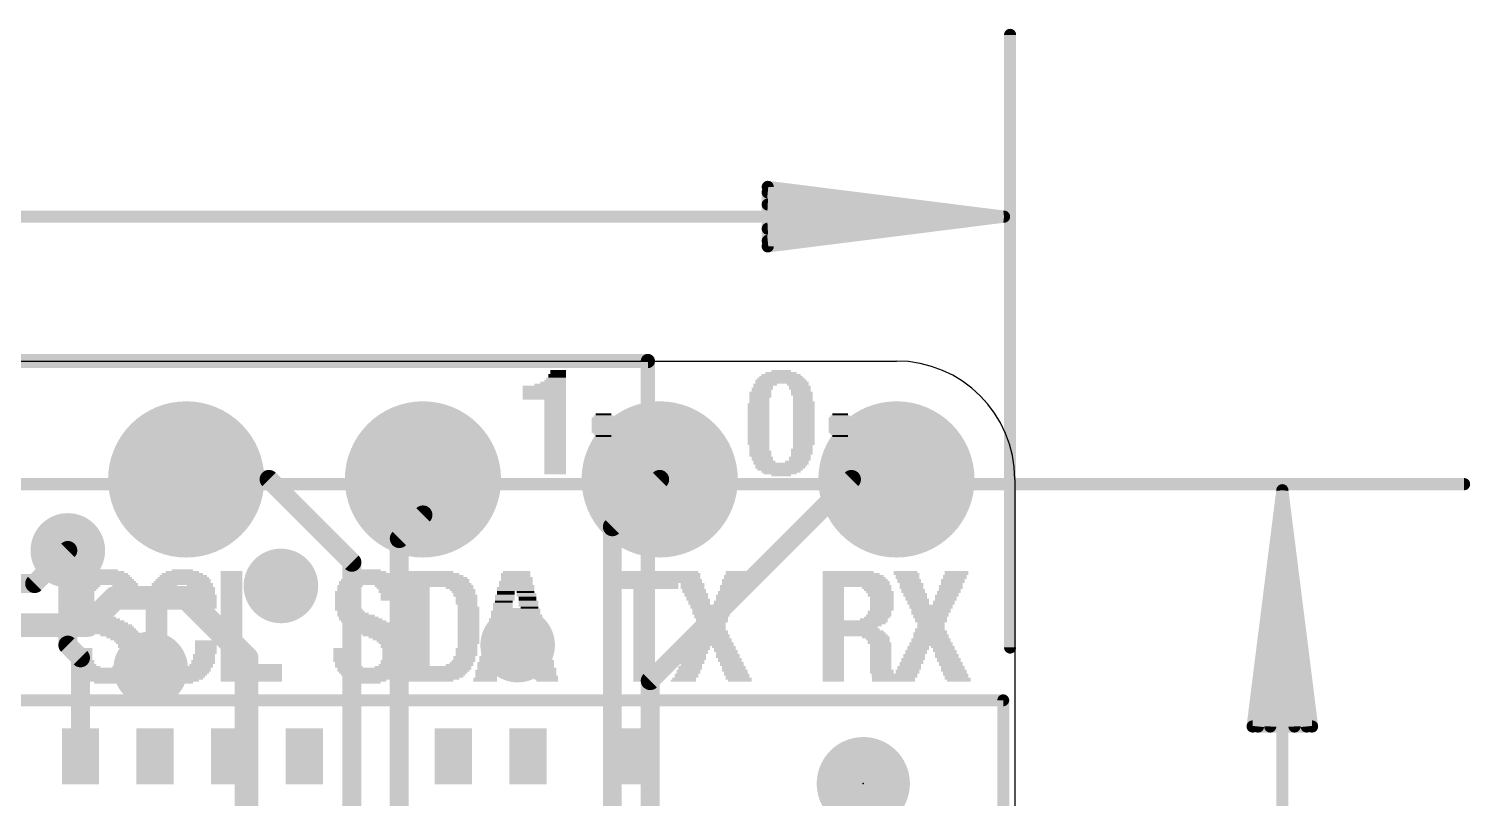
# Model space of a CAD drawing. Extents: x -6 to 40.4, y -4.9 to 21.7.
# Drawn here: x 24.98 to 40.45, y 13.09 to 21.34 of the extents above; entities that cross this region are included whole.
import ezdxf

# ---------------------------------------------------------------- set-up
doc = ezdxf.new("R2010")
doc.units = 0
for name, color, linetype in [('1', 12, 'CONTINUOUS'), ('16', 5, 'CONTINUOUS'), ('17', 110, 'CONTINUOUS'), ('18', 110, 'CONTINUOUS'), ('20', 4, 'CONTINUOUS'), ('200', 132, 'CONTINUOUS'), ('21', 40, 'CONTINUOUS'), ('23', 40, 'CONTINUOUS'), ('47', 253, 'CONTINUOUS')]:
    doc.layers.add(name, color=color, linetype=linetype)

# ---------------------------------------------------------------- blocks, each defined once
blk = doc.blocks.new('PIE')
at = {"const_width": 0.5}
blk.add_lwpolyline([(0, -0.25, 1), (0, 0.25, 1), (0, -0.25)], format="xyb", dxfattribs=at)
blk = doc.blocks.new('ROUNDP')
at = {"const_width": 0.5}
blk.add_lwpolyline([(0, -0.25, 1), (0, 0.25, 1), (0, -0.25)], format="xyb", dxfattribs=at)
blk = doc.blocks.new('RECT')
blk.add_solid([(-0.5, -0.5), (0.5, -0.5), (-0.5, 0.5), (0.5, 0.5)])
blk = doc.blocks.new('ROUNDV')
at = {"const_width": 0.5}
blk.add_lwpolyline([(0, -0.25, 1), (0, 0.25, 1), (0, -0.25)], format="xyb", dxfattribs=at)

msp = doc.modelspace()

# ---------------------------------------------------------------- linework, layer by layer
at = {"layer": '1'}
for points, const_width in [([(31.623, 17.78), (0, 17.78)], 0.1524), ([(31.623, 0), (31.623, 17.78)], 0.1524), ([(27.559, 16.51), (26.67, 16.51)], 0.2032), ([(28.448, 15.621), (27.559, 16.51)], 0.2032), ([(29.21, 16.129), (29.21, 16.51)], 0.2032), ([(29.21, 16.129), (28.956, 15.875)], 0.2032), ([(28.956, 12.192), (28.956, 15.875)], 0.2032), ([(25.4, 15.748), (25.4, 14.732)], 0.2032), ([(28.448, 12.319), (28.448, 15.621)], 0.2032), ([(25.536, 14.596), (25.4, 14.732)], 0.2032), ([(25.536, 13.54), (25.536, 14.596)], 0.2032)]:
    msp.add_lwpolyline(points, dxfattribs=dict(at, const_width=const_width))
for points, const_width in [([(31.6611, 17.78, 1), (31.5849, 17.78)], 0.0762), ([(31.623, 17.7419, 1), (31.623, 17.8181)], 0.0762), ([(26.67, 16.5608, 1), (26.67, 16.4592)], 0.1016), ([(27.5949, 16.5459, 1), (27.5231, 16.4741)], 0.1016), ([(27.559, 16.4592, 1), (27.559, 16.5608)], 0.1016), ([(29.2608, 16.51, 1), (29.1592, 16.51)], 0.1016), ([(29.1592, 16.129, 1), (29.2608, 16.129)], 0.1016), ([(29.2459, 16.0931, 1), (29.1741, 16.1649)], 0.1016), ([(29.0068, 15.875, 1), (28.9052, 15.875)], 0.1016), ([(28.9201, 15.9109, 1), (28.9919, 15.8391)], 0.1016), ([(25.4508, 15.748, 1), (25.3492, 15.748)], 0.1016), ([(28.4988, 15.621, 1), (28.3972, 15.621)], 0.1016), ([(28.4121, 15.5851, 1), (28.4839, 15.6569)], 0.1016), ([(25.4359, 14.7679, 1), (25.3641, 14.6961)], 0.1016), ([(25.3492, 14.732, 1), (25.4508, 14.732)], 0.1016), ([(25.5868, 14.596, 1), (25.4852, 14.596)], 0.1016), ([(25.5001, 14.5601, 1), (25.5719, 14.6319)], 0.1016), ([(25.4852, 13.54, 1), (25.5868, 13.54)], 0.1016)]:
    msp.add_lwpolyline(points, format="xyb", dxfattribs=dict(at, const_width=const_width))
at = {"layer": '16'}
for points, const_width in [([(31.623, 17.78), (0, 17.78)], 0.1524), ([(31.623, 0), (31.623, 17.78)], 0.1524), ([(31.242, 16.002), (31.75, 16.51)], 0.2032), ([(31.6484, 14.351), (33.8074, 16.51)], 0.2032), ([(33.8074, 16.51), (34.29, 16.51)], 0.2032), ([(31.242, 16.002), (31.242, 7.366)], 0.2032), ([(25.4, 15.748), (25.0444, 15.3924)], 0.2032), ([(25.0444, 15.3924), (23.6474, 15.3924)], 0.2032), ([(25.6159, 14.9479), (25.908, 15.24)], 0.254), ([(26.67, 15.24), (25.908, 15.24)], 0.254), ([(27.3186, 14.5914), (26.67, 15.24)], 0.254), ([(25.6159, 14.9479), (23.4569, 14.9479)], 0.254), ([(27.3186, 14.5914), (27.3186, 11.2776)], 0.254), ([(31.6484, 14.351), (31.6484, 7.1374)], 0.2032)]:
    msp.add_lwpolyline(points, dxfattribs=dict(at, const_width=const_width))
for points, const_width in [([(31.6611, 17.78, 1), (31.5849, 17.78)], 0.0762), ([(31.623, 17.7419, 1), (31.623, 17.8181)], 0.0762), ([(31.7859, 16.4741, 1), (31.7141, 16.5459)], 0.1016), ([(33.8074, 16.5608, 1), (33.8074, 16.4592)], 0.1016), ([(33.8433, 16.4741, 1), (33.7715, 16.5459)], 0.1016), ([(34.29, 16.4592, 1), (34.29, 16.5608)], 0.1016), ([(31.2928, 16.002, 1), (31.1912, 16.002)], 0.1016), ([(31.2061, 16.0379, 1), (31.2779, 15.9661)], 0.1016), ([(25.4359, 15.7121, 1), (25.3641, 15.7839)], 0.1016), ([(25.0085, 15.4283, 1), (25.0803, 15.3565)], 0.1016), ([(25.0444, 15.3416, 1), (25.0444, 15.4432)], 0.1016), ([(25.908, 15.3035, 1), (25.908, 15.1765)], 0.127), ([(25.9529, 15.1951, 1), (25.8631, 15.2849)], 0.127), ([(26.7149, 15.2849, 1), (26.6251, 15.1951)], 0.127), ([(26.67, 15.1765, 1), (26.67, 15.3035)], 0.127), ([(25.571, 14.9928, 1), (25.6608, 14.903)], 0.127), ([(25.6159, 14.8844, 1), (25.6159, 15.0114)], 0.127), ([(27.3821, 14.5914, 1), (27.2551, 14.5914)], 0.127), ([(27.2737, 14.5465, 1), (27.3635, 14.6363)], 0.127), ([(31.6992, 14.351, 1), (31.5976, 14.351)], 0.1016), ([(31.6125, 14.3869, 1), (31.6843, 14.3151)], 0.1016)]:
    msp.add_lwpolyline(points, format="xyb", dxfattribs=dict(at, const_width=const_width))
at = {"layer": '20'}
for p, q in [((1.27, 17.78), (34.29, 17.78)), ((35.56, 16.51), (35.56, 1.27))]:
    msp.add_line(p, q, dxfattribs=at)
msp.add_arc((34.29, 16.51), 1.27, 0, 90, dxfattribs=at)
at = {"layer": '21', "const_width": 0.127}
for points in [[(19.936, 14.14), (35.436, 14.14)], [(35.436, 14.14), (35.436, 3.64)]]:
    msp.add_lwpolyline(points, dxfattribs=at)
at = {"layer": '21', "const_width": 0.0635}
for points in [[(35.4678, 14.14, 1), (35.4042, 14.14)], [(35.436, 14.1082, 1), (35.436, 14.1718)]]:
    msp.add_lwpolyline(points, format="xyb", dxfattribs=at)
at = {"layer": '23'}
msp.add_point((33.9344, 13.2461), dxfattribs=at)
at = {"layer": '47', "const_width": 0.13}
for points in [[(35.5092, 14.7066), (35.5092, 21.2794)], [(35.4442, 19.3294), (32.9092, 19.6486)], [(32.9092, 19.6486), (32.9092, 19.0102)], [(35.4442, 19.3294), (32.9092, 19.5894)], [(35.4442, 19.3294), (32.9092, 19.4594)], [(0.0904, 19.3294), (35.4442, 19.3294)], [(32.9092, 19.0102), (35.4442, 19.3294)], [(32.9092, 19.1994), (35.4442, 19.3294)], [(32.9092, 19.0694), (35.4442, 19.3294)], [(17.8054, 16.4592), (40.3802, 16.4592)], [(38.4302, 16.3942), (38.111, 13.8592)], [(38.4302, 16.3942), (38.1702, 13.8592)], [(38.4302, 16.3942), (38.3002, 13.8592)], [(38.4302, 1.3096), (38.4302, 16.3942)], [(38.7494, 13.8592), (38.4302, 16.3942)], [(38.5602, 13.8592), (38.4302, 16.3942)], [(38.6902, 13.8592), (38.4302, 16.3942)], [(38.111, 13.8592), (38.7494, 13.8592)]]:
    msp.add_lwpolyline(points, dxfattribs=at)
at = {"layer": '47', "const_width": 0.065}
for points in [[(35.5417, 21.2794, 1), (35.4767, 21.2794)], [(32.9133, 19.6809, 1), (32.9051, 19.6164)], [(32.9417, 19.6486, 1), (32.8767, 19.6486)], [(32.9125, 19.6217, 1), (32.9059, 19.5571)], [(32.9109, 19.4919, 1), (32.9075, 19.4269)], [(35.4483, 19.2972, 1), (35.4401, 19.3616)], [(35.4401, 19.2972, 1), (35.4483, 19.3616)], [(35.4475, 19.2971, 1), (35.4409, 19.3617)], [(35.4409, 19.2971, 1), (35.4475, 19.3617)], [(35.4425, 19.2969, 1), (35.4459, 19.3619)], [(35.4459, 19.2969, 1), (35.4425, 19.3619)], [(35.4442, 19.2969, 1), (35.4442, 19.3619)], [(32.9075, 19.2319, 1), (32.9109, 19.1669)], [(32.9059, 19.1017, 1), (32.9125, 19.0371)], [(32.9051, 19.0424, 1), (32.9133, 18.9779)], [(32.8767, 19.0102, 1), (32.9417, 19.0102)], [(38.4627, 16.3942, 1), (38.3977, 16.3942)], [(38.4624, 16.3983, 1), (38.398, 16.3901)], [(38.4627, 16.3925, 1), (38.3977, 16.3959)], [(38.4627, 16.3959, 1), (38.3977, 16.3925)], [(38.4625, 16.3975, 1), (38.3979, 16.3909)], [(38.4625, 16.3909, 1), (38.3979, 16.3975)], [(38.4624, 16.3901, 1), (38.398, 16.3983)], [(40.3802, 16.4267, 1), (40.3802, 16.4917)], [(35.4767, 14.7066, 1), (35.5417, 14.7066)], [(38.111, 13.8917, 1), (38.111, 13.8267)], [(38.7494, 13.8267, 1), (38.7494, 13.8917)], [(38.0787, 13.8633, 1), (38.1432, 13.8551)], [(38.1379, 13.8625, 1), (38.2025, 13.8559)], [(38.2677, 13.8609, 1), (38.3327, 13.8575)], [(38.5277, 13.8575, 1), (38.5927, 13.8609)], [(38.6579, 13.8559, 1), (38.7225, 13.8625)], [(38.7172, 13.8551, 1), (38.7817, 13.8633)]]:
    msp.add_lwpolyline(points, format="xyb", dxfattribs=at)

# ---------------------------------------------------------------- block references
at = {"layer": '1', "xscale": 0.6, "yscale": 0.4}
for p, rotation in [((25.536, 13.54), 270), ((26.336, 13.54), 270), ((27.136, 13.54), 90), ((27.936, 13.54), 270), ((29.536, 13.54), 270), ((30.336, 13.54), 90), ((31.436, 13.54), 270)]:
    msp.add_blockref('RECT', p, dxfattribs=dict(at, rotation=rotation))
at = {"layer": '1'}
msp.add_blockref('PIE', (33.9344, 13.2461), dxfattribs=at)
at = {"layer": '17', "xscale": 1.6764, "yscale": 1.6764, "rotation": 90}
for p in [(26.67, 16.51), (26.67, 16.51), (29.21, 16.51), (29.21, 16.51), (31.75, 16.51), (31.75, 16.51), (34.29, 16.51), (34.29, 16.51)]:
    msp.add_blockref('ROUNDP', p, dxfattribs=at)
at = {"layer": '18', "xscale": 0.8001, "yscale": 0.8001}
for p in [(25.4, 15.748), (25.4, 15.748), (27.686, 15.367), (27.686, 15.367), (30.226, 14.732), (30.226, 14.732), (26.289, 14.478), (26.289, 14.478)]:
    msp.add_blockref('ROUNDV', p, dxfattribs=at)
at = {"layer": '200'}
for p, xscale, yscale in [((30.6489, 17.6318), 0.1905, 0.0211), ((30.6603, 17.6742), 0.1676, 0.0211), ((30.6603, 17.653), 0.1676, 0.0213), ((33.0517, 17.6318), 0.4242, 0.0211), ((33.0517, 17.653), 0.3378, 0.0213), ((33.0517, 17.6742), 0.2108, 0.0211), ((30.5118, 17.5048), 0.4648, 0.0211), ((30.5118, 17.4837), 0.4648, 0.0211), ((30.5753, 17.526), 0.3378, 0.0213), ((30.607, 17.5472), 0.2743, 0.0211), ((30.6286, 17.5683), 0.2311, 0.0211), ((30.6388, 17.5895), 0.2108, 0.0213), ((30.6489, 17.6107), 0.1905, 0.0211), ((32.8511, 17.4837), 0.2311, 0.0211), ((32.8828, 17.526), 0.254, 0.0213), ((32.8612, 17.5048), 0.2108, 0.0211), ((33.0517, 17.5683), 0.5512, 0.0211), ((33.0619, 17.5472), 0.5715, 0.0211), ((33.053, 17.5895), 0.508, 0.0213), ((33.0517, 17.6107), 0.4648, 0.0211), ((33.2321, 17.526), 0.2311, 0.0213), ((33.2524, 17.5048), 0.2311, 0.0211), ((33.2524, 17.4837), 0.2311, 0.0211), ((30.5118, 17.4625), 0.4648, 0.0213), ((30.5118, 17.4413), 0.4648, 0.0211), ((30.5118, 17.4202), 0.4648, 0.0211), ((30.5118, 17.399), 0.4648, 0.0213), ((30.5118, 17.3778), 0.4648, 0.0211), ((30.6286, 17.3567), 0.2311, 0.0211), ((30.6286, 17.3355), 0.2311, 0.0213), ((30.6286, 17.3143), 0.2311, 0.0211), ((32.8092, 17.3143), 0.2337, 0.0211), ((32.8193, 17.3778), 0.2134, 0.0211), ((32.8193, 17.3567), 0.2134, 0.0211), ((32.8193, 17.3355), 0.2134, 0.0213), ((32.8295, 17.4413), 0.2337, 0.0211), ((32.8295, 17.4202), 0.2337, 0.0211), ((32.8295, 17.399), 0.2337, 0.0213), ((32.8409, 17.4625), 0.2108, 0.0213), ((33.2626, 17.4625), 0.2108, 0.0213), ((33.274, 17.4413), 0.2337, 0.0211), ((33.274, 17.4202), 0.2337, 0.0211), ((33.2854, 17.399), 0.2108, 0.0213), ((33.2854, 17.3778), 0.2108, 0.0211), ((33.2854, 17.3567), 0.2108, 0.0211), ((33.2956, 17.3355), 0.2311, 0.0213), ((33.2956, 17.3143), 0.2311, 0.0211), ((30.6286, 17.2932), 0.2311, 0.0211), ((30.6286, 17.272), 0.2311, 0.0213), ((30.6286, 17.2508), 0.2311, 0.0211), ((30.6286, 17.2297), 0.2311, 0.0211), ((30.6286, 17.2085), 0.2311, 0.0213), ((30.6286, 17.1873), 0.2311, 0.0211), ((30.6286, 17.1662), 0.2311, 0.0211), ((31.148, 17.1662), 0.254, 0.0211), ((31.1468, 17.1873), 0.2108, 0.0211), ((31.1468, 17.2085), 0.1702, 0.0213), ((32.8092, 17.2932), 0.2337, 0.0211), ((32.8092, 17.272), 0.2337, 0.0213), ((32.8092, 17.2508), 0.2337, 0.0211), ((32.8092, 17.2297), 0.2337, 0.0211), ((32.8092, 17.2085), 0.2337, 0.0213), ((32.8092, 17.1873), 0.2337, 0.0211), ((32.8092, 17.1662), 0.2337, 0.0211), ((33.2956, 17.2932), 0.2311, 0.0211), ((33.2956, 17.272), 0.2311, 0.0213), ((33.2956, 17.2508), 0.2311, 0.0211), ((33.2956, 17.2297), 0.2311, 0.0211), ((33.2956, 17.2085), 0.2311, 0.0213), ((33.2956, 17.1873), 0.2311, 0.0211), ((33.2956, 17.1662), 0.2311, 0.0211), ((33.688, 17.1662), 0.254, 0.0211), ((33.6868, 17.1873), 0.2108, 0.0211), ((33.6868, 17.2085), 0.1702, 0.0213), ((30.6286, 17.145), 0.2311, 0.0213), ((30.6286, 17.1238), 0.2311, 0.0211), ((30.6286, 17.1027), 0.2311, 0.0211), ((30.6286, 17.0815), 0.2311, 0.0213), ((30.6286, 17.0603), 0.2311, 0.0211), ((30.6286, 17.0392), 0.2311, 0.0211), ((30.6286, 17.018), 0.2311, 0.0213), ((31.148, 17.145), 0.254, 0.0213), ((31.148, 17.1238), 0.254, 0.0211), ((31.148, 17.1027), 0.254, 0.0211), ((31.148, 17.0815), 0.254, 0.0213), ((31.148, 17.0603), 0.254, 0.0211), ((31.148, 17.0392), 0.254, 0.0211), ((31.148, 17.018), 0.254, 0.0213), ((32.8092, 17.145), 0.2337, 0.0213), ((32.8092, 17.1238), 0.2337, 0.0211), ((32.8092, 17.1027), 0.2337, 0.0211), ((32.8092, 17.0815), 0.2337, 0.0213), ((32.8092, 17.0603), 0.2337, 0.0211), ((32.8092, 17.0392), 0.2337, 0.0211), ((32.8092, 17.018), 0.2337, 0.0213), ((33.2956, 17.145), 0.2311, 0.0213), ((33.2956, 17.1238), 0.2311, 0.0211), ((33.2956, 17.1027), 0.2311, 0.0211), ((33.2956, 17.0815), 0.2311, 0.0213), ((33.2956, 17.0603), 0.2311, 0.0211), ((33.2956, 17.0392), 0.2311, 0.0211), ((33.2956, 17.018), 0.2311, 0.0213), ((33.688, 17.145), 0.254, 0.0213), ((33.688, 17.1238), 0.254, 0.0211), ((33.688, 17.1027), 0.254, 0.0211), ((33.688, 17.0815), 0.254, 0.0213), ((33.688, 17.0603), 0.254, 0.0211), ((33.688, 17.0392), 0.254, 0.0211), ((33.688, 17.018), 0.254, 0.0213), ((30.6286, 16.9968), 0.2311, 0.0211), ((30.6286, 16.9757), 0.2311, 0.0211), ((30.6286, 16.9545), 0.2311, 0.0213), ((30.6286, 16.9333), 0.2311, 0.0211), ((30.6286, 16.9122), 0.2311, 0.0211), ((30.6286, 16.891), 0.2311, 0.0213), ((30.6286, 16.8698), 0.2311, 0.0211), ((30.6286, 16.8487), 0.2311, 0.0211), ((31.1468, 16.9968), 0.2108, 0.0211), ((31.1468, 16.9757), 0.1702, 0.0211), ((32.8092, 16.9968), 0.2337, 0.0211), ((32.8092, 16.9757), 0.2337, 0.0211), ((32.8092, 16.9545), 0.2337, 0.0213), ((32.8092, 16.9333), 0.2337, 0.0211), ((32.8092, 16.9122), 0.2337, 0.0211), ((32.8092, 16.891), 0.2337, 0.0213), ((32.8193, 16.8698), 0.2134, 0.0211), ((32.8193, 16.8487), 0.2134, 0.0211), ((33.2854, 16.8698), 0.2108, 0.0211), ((33.2854, 16.8487), 0.2108, 0.0211), ((33.2956, 16.9968), 0.2311, 0.0211), ((33.2956, 16.9757), 0.2311, 0.0211), ((33.2956, 16.9545), 0.2311, 0.0213), ((33.2956, 16.9333), 0.2311, 0.0211), ((33.2956, 16.9122), 0.2311, 0.0211), ((33.2956, 16.891), 0.2311, 0.0213), ((33.6868, 16.9968), 0.2108, 0.0211), ((33.6868, 16.9757), 0.1702, 0.0211), ((30.6286, 16.8275), 0.2311, 0.0213), ((30.6286, 16.8063), 0.2311, 0.0211), ((30.6286, 16.7852), 0.2311, 0.0211), ((30.6286, 16.764), 0.2311, 0.0213), ((30.6286, 16.7428), 0.2311, 0.0211), ((30.6286, 16.7217), 0.2311, 0.0211), ((30.6286, 16.7005), 0.2311, 0.0213), ((32.8193, 16.8275), 0.2134, 0.0213), ((32.8295, 16.8063), 0.2337, 0.0211), ((32.8295, 16.7852), 0.2337, 0.0211), ((32.8295, 16.764), 0.2337, 0.0213), ((32.8511, 16.7428), 0.2311, 0.0211), ((32.8511, 16.7217), 0.2311, 0.0211), ((32.8727, 16.7005), 0.2337, 0.0213), ((33.2207, 16.7005), 0.254, 0.0213), ((33.2524, 16.7428), 0.2311, 0.0211), ((33.2524, 16.7217), 0.2311, 0.0211), ((33.274, 16.8275), 0.2337, 0.0213), ((33.274, 16.8063), 0.2337, 0.0211), ((33.274, 16.7852), 0.2337, 0.0211), ((33.2626, 16.764), 0.2108, 0.0213), ((30.6286, 16.6793), 0.2311, 0.0211), ((30.6286, 16.6582), 0.2311, 0.0211), ((30.6286, 16.637), 0.2311, 0.0213), ((30.6286, 16.6158), 0.2311, 0.0211), ((30.6286, 16.5947), 0.2311, 0.0211), ((30.6286, 16.5735), 0.2311, 0.0213), ((33.0517, 16.6793), 0.5918, 0.0211), ((33.0517, 16.6582), 0.5512, 0.0211), ((33.0416, 16.637), 0.5309, 0.0213), ((33.0416, 16.6158), 0.4851, 0.0211), ((33.0517, 16.5947), 0.4242, 0.0211), ((33.0416, 16.5735), 0.3581, 0.0213), ((33.0517, 16.5523), 0.2108, 0.0211), ((25.814, 15.4728), 0.508, 0.0211), ((25.8229, 15.494), 0.4445, 0.0213), ((25.8242, 15.5152), 0.3607, 0.0211), ((25.8229, 15.5363), 0.2311, 0.0211), ((26.6395, 15.4728), 0.508, 0.0211), ((26.6281, 15.494), 0.4445, 0.0213), ((26.6281, 15.5152), 0.3581, 0.0211), ((26.6281, 15.5363), 0.2311, 0.0211), ((27.1564, 15.5152), 0.2311, 0.0211), ((27.1564, 15.494), 0.2311, 0.0213), ((27.1564, 15.4728), 0.2311, 0.0211), ((28.6283, 15.4728), 0.508, 0.0211), ((28.6385, 15.494), 0.442, 0.0213), ((28.6385, 15.5152), 0.3607, 0.0211), ((28.6385, 15.5363), 0.2337, 0.0211), ((29.3268, 15.494), 0.5486, 0.0213), ((29.3484, 15.4728), 0.5918, 0.0211), ((29.2951, 15.5152), 0.4851, 0.0211), ((30.2044, 15.494), 0.3175, 0.0213), ((30.2044, 15.4728), 0.3175, 0.0211), ((30.2158, 15.5152), 0.2946, 0.0211), ((31.6878, 15.5152), 0.9525, 0.0211), ((31.6979, 15.494), 0.9728, 0.0213), ((31.6979, 15.4728), 0.9728, 0.0211), ((32.5653, 15.4728), 0.254, 0.0211), ((32.5857, 15.5152), 0.254, 0.0211), ((32.5857, 15.494), 0.254, 0.0213), ((33.7718, 15.5152), 0.5486, 0.0211), ((33.8036, 15.494), 0.6121, 0.0213), ((33.8252, 15.4728), 0.6553, 0.0211), ((34.3865, 15.5152), 0.254, 0.0211), ((34.3967, 15.494), 0.2743, 0.0213), ((34.4068, 15.4728), 0.254, 0.0211), ((34.9148, 15.4728), 0.254, 0.0211), ((34.9352, 15.5152), 0.254, 0.0211), ((34.9352, 15.494), 0.254, 0.0213), ((25.5689, 15.3035), 0.2311, 0.0213), ((25.5905, 15.3247), 0.2337, 0.0211), ((25.6121, 15.367), 0.2769, 0.0213), ((25.6007, 15.3458), 0.254, 0.0211), ((25.814, 15.4093), 0.635, 0.0211), ((25.8242, 15.3882), 0.6553, 0.0211), ((25.8128, 15.4305), 0.5918, 0.0213), ((25.8128, 15.4517), 0.5512, 0.0211), ((26.0147, 15.367), 0.2743, 0.0213), ((26.0248, 15.3458), 0.254, 0.0211), ((26.0452, 15.3247), 0.254, 0.0211), ((26.0452, 15.3035), 0.254, 0.0213), ((26.3957, 15.3247), 0.2337, 0.0211), ((26.3957, 15.3035), 0.2337, 0.0213), ((26.6281, 15.3882), 0.6579, 0.0211), ((26.4376, 15.367), 0.2769, 0.0213), ((26.416, 15.3458), 0.2337, 0.0211), ((26.6281, 15.4093), 0.6121, 0.0211), ((26.6383, 15.4305), 0.5918, 0.0213), ((26.6383, 15.4517), 0.5512, 0.0211), ((26.8186, 15.367), 0.2769, 0.0213), ((26.8503, 15.3458), 0.254, 0.0211), ((26.8503, 15.3247), 0.254, 0.0211), ((26.8605, 15.3035), 0.2337, 0.0213), ((27.1564, 15.4517), 0.2311, 0.0211), ((27.1564, 15.4305), 0.2311, 0.0213), ((27.1564, 15.4093), 0.2311, 0.0211), ((27.1564, 15.3882), 0.2311, 0.0211), ((27.1564, 15.367), 0.2311, 0.0213), ((27.1564, 15.3458), 0.2311, 0.0211), ((27.1564, 15.3247), 0.2311, 0.0211), ((27.1564, 15.3035), 0.2311, 0.0213), ((28.3845, 15.3035), 0.2337, 0.0213), ((28.4175, 15.3458), 0.254, 0.0211), ((28.4061, 15.3247), 0.2311, 0.0211), ((28.4277, 15.367), 0.2743, 0.0213), ((28.6283, 15.4093), 0.635, 0.0211), ((28.6385, 15.3882), 0.6553, 0.0211), ((28.6283, 15.4305), 0.5944, 0.0213), ((28.6271, 15.4517), 0.5512, 0.0211), ((28.829, 15.367), 0.2743, 0.0213), ((28.8392, 15.3458), 0.254, 0.0211), ((28.862, 15.3247), 0.254, 0.0211), ((28.862, 15.3035), 0.254, 0.0213), ((29.37, 15.4517), 0.635, 0.0211), ((29.3903, 15.3882), 0.6756, 0.0211), ((29.3802, 15.4305), 0.6553, 0.0213), ((29.3802, 15.4093), 0.6553, 0.0211), ((29.4018, 15.367), 0.6985, 0.0213), ((29.1681, 15.3458), 0.2311, 0.0211), ((29.1681, 15.3247), 0.2311, 0.0211), ((29.1681, 15.3035), 0.2311, 0.0213), ((29.6024, 15.3458), 0.2972, 0.0211), ((29.6342, 15.3247), 0.2743, 0.0211), ((29.6443, 15.3035), 0.254, 0.0213), ((30.099, 15.3035), 0.188, 0.0213), ((30.2057, 15.3458), 0.4013, 0.0211), ((30.2057, 15.3247), 0.4013, 0.0211), ((30.2057, 15.4093), 0.3607, 0.0211), ((30.2057, 15.3882), 0.3607, 0.0211), ((30.2158, 15.367), 0.381, 0.0213), ((30.2158, 15.4517), 0.3404, 0.0211), ((30.2158, 15.4305), 0.3404, 0.0213), ((30.3111, 15.3035), 0.1905, 0.0213), ((31.6979, 15.4517), 0.9728, 0.0211), ((31.5811, 15.3882), 0.7391, 0.0211), ((31.5811, 15.367), 0.7391, 0.0213), ((31.5811, 15.3458), 0.7391, 0.0211), ((31.7081, 15.4305), 0.9931, 0.0213), ((31.7081, 15.4093), 0.9931, 0.0211), ((31.5811, 15.3247), 0.2311, 0.0211), ((31.5811, 15.3035), 0.2311, 0.0213), ((32.1005, 15.3882), 0.254, 0.0211), ((32.1005, 15.367), 0.254, 0.0213), ((32.1005, 15.3458), 0.254, 0.0211), ((32.1208, 15.3247), 0.254, 0.0211), ((32.1208, 15.3035), 0.254, 0.0213), ((32.5018, 15.3035), 0.254, 0.0213), ((32.5222, 15.367), 0.254, 0.0213), ((32.5222, 15.3458), 0.254, 0.0211), ((32.512, 15.3247), 0.2337, 0.0211), ((32.545, 15.4305), 0.254, 0.0213), ((32.545, 15.4093), 0.254, 0.0211), ((32.5336, 15.3882), 0.2311, 0.0211), ((32.5653, 15.4517), 0.254, 0.0211), ((33.8353, 15.4517), 0.6756, 0.0211), ((33.8569, 15.4093), 0.7188, 0.0211), ((33.8569, 15.3882), 0.7188, 0.0211), ((33.8468, 15.4305), 0.6985, 0.0213), ((33.8671, 15.367), 0.7391, 0.0213), ((33.6131, 15.3458), 0.2311, 0.0211), ((33.6131, 15.3247), 0.2311, 0.0211), ((33.6131, 15.3035), 0.2311, 0.0213), ((34.0779, 15.3458), 0.3175, 0.0211), ((34.0893, 15.3247), 0.2946, 0.0211), ((34.1109, 15.3035), 0.2972, 0.0213), ((34.4068, 15.4517), 0.254, 0.0211), ((34.4272, 15.4305), 0.254, 0.0213), ((34.4272, 15.4093), 0.254, 0.0211), ((34.45, 15.3882), 0.254, 0.0211), ((34.45, 15.367), 0.254, 0.0213), ((34.45, 15.3458), 0.254, 0.0211), ((34.4703, 15.3247), 0.254, 0.0211), ((34.4703, 15.3035), 0.254, 0.0213), ((34.8513, 15.3035), 0.254, 0.0213), ((34.8717, 15.367), 0.254, 0.0213), ((34.8717, 15.3458), 0.254, 0.0211), ((34.8615, 15.3247), 0.2337, 0.0211), ((34.8945, 15.4305), 0.254, 0.0213), ((34.8945, 15.4093), 0.254, 0.0211), ((34.8831, 15.3882), 0.2311, 0.0211), ((34.9148, 15.4517), 0.254, 0.0211), ((25.5803, 15.1553), 0.254, 0.0211), ((25.5689, 15.2823), 0.2311, 0.0211), ((25.5689, 15.2612), 0.2311, 0.0211), ((25.5689, 15.24), 0.2311, 0.0213), ((25.5689, 15.2188), 0.2311, 0.0211), ((25.5689, 15.1977), 0.2311, 0.0211), ((25.5689, 15.1765), 0.2311, 0.0213), ((26.0553, 15.2823), 0.2337, 0.0211), ((26.0553, 15.2612), 0.2337, 0.0211), ((26.0553, 15.24), 0.2337, 0.0213), ((26.0553, 15.2188), 0.2337, 0.0211), ((26.3525, 15.1553), 0.2337, 0.0211), ((26.3855, 15.2823), 0.254, 0.0211), ((26.3741, 15.2612), 0.2311, 0.0211), ((26.3741, 15.24), 0.2311, 0.0213), ((26.3741, 15.2188), 0.2311, 0.0211), ((26.3741, 15.1977), 0.2311, 0.0211), ((26.3741, 15.1765), 0.2311, 0.0213), ((26.8605, 15.2823), 0.2337, 0.0211), ((26.8707, 15.2612), 0.254, 0.0211), ((26.8808, 15.24), 0.2337, 0.0213), ((26.8808, 15.2188), 0.2337, 0.0211), ((26.8808, 15.1977), 0.2337, 0.0211), ((26.8808, 15.1765), 0.2337, 0.0213), ((26.8808, 15.1553), 0.2337, 0.0211), ((27.1564, 15.2823), 0.2311, 0.0211), ((27.1564, 15.2612), 0.2311, 0.0211), ((27.1564, 15.24), 0.2311, 0.0213), ((27.1564, 15.2188), 0.2311, 0.0211), ((27.1564, 15.1977), 0.2311, 0.0211), ((27.1564, 15.1765), 0.2311, 0.0213), ((27.1564, 15.1553), 0.2311, 0.0211), ((28.3845, 15.2823), 0.2337, 0.0211), ((28.3845, 15.2612), 0.2337, 0.0211), ((28.3845, 15.24), 0.2337, 0.0213), ((28.3845, 15.2188), 0.2337, 0.0211), ((28.3845, 15.1977), 0.2337, 0.0211), ((28.3845, 15.1765), 0.2337, 0.0213), ((28.3947, 15.1553), 0.254, 0.0211), ((28.8722, 15.2823), 0.2337, 0.0211), ((28.8722, 15.2612), 0.2337, 0.0211), ((28.8722, 15.24), 0.2337, 0.0213), ((28.8722, 15.2188), 0.2337, 0.0211), ((29.1681, 15.2823), 0.2311, 0.0211), ((29.1681, 15.2612), 0.2311, 0.0211), ((29.1681, 15.24), 0.2311, 0.0213), ((29.1681, 15.2188), 0.2311, 0.0211), ((29.1681, 15.1977), 0.2311, 0.0211), ((29.1681, 15.1765), 0.2311, 0.0213), ((29.1681, 15.1553), 0.2311, 0.0211), ((29.6545, 15.2823), 0.2337, 0.0211), ((29.6647, 15.2612), 0.254, 0.0211), ((29.6761, 15.24), 0.2311, 0.0213), ((29.6761, 15.2188), 0.2311, 0.0211), ((29.6761, 15.1977), 0.2311, 0.0211), ((29.6761, 15.1765), 0.2311, 0.0213), ((29.6863, 15.1553), 0.2108, 0.0211), ((30.0673, 15.1765), 0.2108, 0.0213), ((30.0673, 15.1553), 0.2108, 0.0211), ((30.0876, 15.2612), 0.2108, 0.0211), ((30.0876, 15.24), 0.2108, 0.0213), ((30.0876, 15.2188), 0.2108, 0.0211), ((30.0774, 15.1977), 0.1905, 0.0211), ((30.099, 15.2823), 0.188, 0.0211), ((30.3213, 15.2823), 0.2108, 0.0211), ((30.3213, 15.2612), 0.2108, 0.0211), ((30.3314, 15.24), 0.1905, 0.0213), ((30.3314, 15.2188), 0.1905, 0.0211), ((30.3416, 15.1977), 0.2108, 0.0211), ((30.3416, 15.1765), 0.2108, 0.0213), ((30.3416, 15.1553), 0.2108, 0.0211), ((31.5811, 15.2823), 0.2311, 0.0211), ((31.5811, 15.2612), 0.2311, 0.0211), ((31.5811, 15.24), 0.2311, 0.0213), ((31.5811, 15.2188), 0.2311, 0.0211), ((31.5811, 15.1977), 0.2311, 0.0211), ((31.5811, 15.1765), 0.2311, 0.0213), ((31.5811, 15.1553), 0.2311, 0.0211), ((32.1412, 15.2823), 0.254, 0.0211), ((32.1412, 15.2612), 0.254, 0.0211), ((32.1513, 15.24), 0.2337, 0.0213), ((32.1615, 15.2188), 0.254, 0.0211), ((32.1729, 15.1977), 0.2311, 0.0211), ((32.1729, 15.1765), 0.2311, 0.0213), ((32.3113, 15.1553), 0.4674, 0.0211), ((32.4485, 15.1977), 0.2337, 0.0211), ((32.4485, 15.1765), 0.2337, 0.0213), ((32.4815, 15.2612), 0.254, 0.0211), ((32.4701, 15.24), 0.2311, 0.0213), ((32.4701, 15.2188), 0.2311, 0.0211), ((32.4917, 15.2823), 0.2337, 0.0211), ((33.6131, 15.2823), 0.2311, 0.0211), ((33.6131, 15.2612), 0.2311, 0.0211), ((33.6131, 15.24), 0.2311, 0.0213), ((33.6131, 15.2188), 0.2311, 0.0211), ((33.6131, 15.1977), 0.2311, 0.0211), ((33.6131, 15.1765), 0.2311, 0.0213), ((33.6131, 15.1553), 0.2311, 0.0211), ((34.1211, 15.2823), 0.2769, 0.0211), ((34.1211, 15.2612), 0.2769, 0.0211), ((34.1325, 15.24), 0.254, 0.0213), ((34.1325, 15.2188), 0.254, 0.0211), ((34.1325, 15.1977), 0.254, 0.0211), ((34.1325, 15.1765), 0.254, 0.0213), ((34.1325, 15.1553), 0.254, 0.0211), ((34.4907, 15.2823), 0.254, 0.0211), ((34.4907, 15.2612), 0.254, 0.0211), ((34.5021, 15.24), 0.2311, 0.0213), ((34.5135, 15.2188), 0.254, 0.0211), ((34.5237, 15.1977), 0.2337, 0.0211), ((34.5237, 15.1765), 0.2337, 0.0213), ((34.6608, 15.1553), 0.4674, 0.0211), ((34.798, 15.1977), 0.2337, 0.0211), ((34.798, 15.1765), 0.2337, 0.0213), ((34.831, 15.2612), 0.254, 0.0211), ((34.8196, 15.24), 0.2311, 0.0213), ((34.8196, 15.2188), 0.2311, 0.0211), ((34.8412, 15.2823), 0.2337, 0.0211), ((25.6019, 15.113), 0.2972, 0.0213), ((25.5905, 15.1342), 0.2743, 0.0211), ((25.6438, 15.0707), 0.3404, 0.0211), ((25.6756, 15.0495), 0.4039, 0.0213), ((25.6223, 15.0918), 0.2972, 0.0211), ((25.7073, 15.0283), 0.4216, 0.0211), ((25.7289, 15.0072), 0.4648, 0.0211), ((26.3525, 15.1342), 0.2337, 0.0211), ((26.3525, 15.113), 0.2337, 0.0213), ((26.3525, 15.0918), 0.2337, 0.0211), ((26.3525, 15.0707), 0.2337, 0.0211), ((26.3525, 15.0495), 0.2337, 0.0213), ((26.3525, 15.0283), 0.2337, 0.0211), ((26.3525, 15.0072), 0.2337, 0.0211), ((26.8808, 15.1342), 0.2337, 0.0211), ((27.1564, 15.1342), 0.2311, 0.0211), ((27.1564, 15.113), 0.2311, 0.0213), ((27.1564, 15.0918), 0.2311, 0.0211), ((27.1564, 15.0707), 0.2311, 0.0211), ((27.1564, 15.0495), 0.2311, 0.0213), ((27.1564, 15.0283), 0.2311, 0.0211), ((27.1564, 15.0072), 0.2311, 0.0211), ((28.4061, 15.1342), 0.2769, 0.0211), ((28.4163, 15.113), 0.2972, 0.0213), ((28.4378, 15.0918), 0.2946, 0.0211), ((28.4594, 15.0707), 0.3378, 0.0211), ((28.4912, 15.0495), 0.4013, 0.0213), ((28.5229, 15.0283), 0.4242, 0.0211), ((28.5433, 15.0072), 0.4648, 0.0211), ((29.1681, 15.1342), 0.2311, 0.0211), ((29.1681, 15.113), 0.2311, 0.0213), ((29.1681, 15.0918), 0.2311, 0.0211), ((29.1681, 15.0707), 0.2311, 0.0211), ((29.1681, 15.0495), 0.2311, 0.0213), ((29.1681, 15.0283), 0.2311, 0.0211), ((29.1681, 15.0072), 0.2311, 0.0211), ((29.6977, 15.1342), 0.2337, 0.0211), ((29.6977, 15.113), 0.2337, 0.0213), ((29.6977, 15.0918), 0.2337, 0.0211), ((29.6977, 15.0707), 0.2337, 0.0211), ((29.6977, 15.0495), 0.2337, 0.0213), ((29.6977, 15.0283), 0.2337, 0.0211), ((29.6977, 15.0072), 0.2337, 0.0211), ((30.0253, 15.0072), 0.2134, 0.0211), ((30.0469, 15.0918), 0.2108, 0.0211), ((30.0469, 15.0707), 0.2108, 0.0211), ((30.0469, 15.0495), 0.2108, 0.0213), ((30.0469, 15.0283), 0.2108, 0.0211), ((30.0673, 15.1342), 0.2108, 0.0211), ((30.0673, 15.113), 0.2108, 0.0213), ((30.353, 15.1342), 0.188, 0.0211), ((30.3644, 15.113), 0.2108, 0.0213), ((30.3644, 15.0918), 0.2108, 0.0211), ((30.3644, 15.0707), 0.2108, 0.0211), ((30.3746, 15.0495), 0.2311, 0.0213), ((30.3848, 15.0283), 0.2108, 0.0211), ((30.3848, 15.0072), 0.2108, 0.0211), ((31.5811, 15.1342), 0.2311, 0.0211), ((31.5811, 15.113), 0.2311, 0.0213), ((31.5811, 15.0918), 0.2311, 0.0211), ((31.5811, 15.0707), 0.2311, 0.0211), ((31.5811, 15.0495), 0.2311, 0.0213), ((31.5811, 15.0283), 0.2311, 0.0211), ((31.5811, 15.0072), 0.2311, 0.0211), ((32.3113, 15.1342), 0.4674, 0.0211), ((32.3113, 15.113), 0.4216, 0.0213), ((32.3113, 15.0918), 0.4216, 0.0211), ((32.3012, 15.0707), 0.4013, 0.0211), ((32.3113, 15.0495), 0.381, 0.0213), ((32.3012, 15.0283), 0.3607, 0.0211), ((32.3113, 15.0072), 0.3404, 0.0211), ((33.6131, 15.1342), 0.2311, 0.0211), ((33.6131, 15.113), 0.2311, 0.0213), ((33.6131, 15.0918), 0.2311, 0.0211), ((33.6131, 15.0707), 0.2311, 0.0211), ((33.6131, 15.0495), 0.2311, 0.0213), ((33.6131, 15.0283), 0.2311, 0.0211), ((33.6131, 15.0072), 0.2311, 0.0211), ((34.0474, 15.0072), 0.2972, 0.0211), ((34.0792, 15.0283), 0.2743, 0.0211), ((34.0995, 15.0495), 0.2743, 0.0213), ((34.1097, 15.0918), 0.254, 0.0211), ((34.1097, 15.0707), 0.254, 0.0211), ((34.1325, 15.1342), 0.254, 0.0211), ((34.1325, 15.113), 0.254, 0.0213), ((34.6608, 15.1342), 0.4674, 0.0211), ((34.6608, 15.113), 0.4216, 0.0213), ((34.6608, 15.0918), 0.4216, 0.0211), ((34.6507, 15.0707), 0.4013, 0.0211), ((34.6608, 15.0495), 0.381, 0.0213), ((34.6507, 15.0283), 0.3607, 0.0211), ((34.6608, 15.0072), 0.3404, 0.0211), ((25.7607, 14.986), 0.4877, 0.0213), ((25.7912, 14.9648), 0.508, 0.0211), ((25.8242, 14.9437), 0.5283, 0.0211), ((25.8445, 14.9225), 0.5283, 0.0213), ((25.8775, 14.9013), 0.508, 0.0211), ((25.8978, 14.8802), 0.508, 0.0211), ((25.9398, 14.859), 0.4648, 0.0213), ((25.9728, 14.8378), 0.4445, 0.0211), ((26.3525, 14.986), 0.2337, 0.0213), ((26.3525, 14.9648), 0.2337, 0.0211), ((26.3525, 14.9437), 0.2337, 0.0211), ((26.3525, 14.9225), 0.2337, 0.0213), ((26.3525, 14.9013), 0.2337, 0.0211), ((26.3525, 14.8802), 0.2337, 0.0211), ((26.3525, 14.859), 0.2337, 0.0213), ((26.3525, 14.8378), 0.2337, 0.0211), ((27.1564, 14.986), 0.2311, 0.0213), ((27.1564, 14.9648), 0.2311, 0.0211), ((27.1564, 14.9437), 0.2311, 0.0211), ((27.1564, 14.9225), 0.2311, 0.0213), ((27.1564, 14.9013), 0.2311, 0.0211), ((27.1564, 14.8802), 0.2311, 0.0211), ((27.1564, 14.859), 0.2311, 0.0213), ((27.1564, 14.8378), 0.2311, 0.0211), ((28.575, 14.986), 0.4877, 0.0213), ((28.6055, 14.9648), 0.508, 0.0211), ((28.6385, 14.9437), 0.5283, 0.0211), ((28.6601, 14.9225), 0.5309, 0.0213), ((28.6918, 14.9013), 0.508, 0.0211), ((28.7122, 14.8802), 0.508, 0.0211), ((28.7553, 14.859), 0.4674, 0.0213), ((28.7871, 14.8378), 0.4445, 0.0211), ((29.1681, 14.986), 0.2311, 0.0213), ((29.1681, 14.9648), 0.2311, 0.0211), ((29.1681, 14.9437), 0.2311, 0.0211), ((29.1681, 14.9225), 0.2311, 0.0213), ((29.1681, 14.9013), 0.2311, 0.0211), ((29.1681, 14.8802), 0.2311, 0.0211), ((29.1681, 14.859), 0.2311, 0.0213), ((29.1681, 14.8378), 0.2311, 0.0211), ((29.6977, 14.986), 0.2337, 0.0213), ((29.6977, 14.9648), 0.2337, 0.0211), ((29.6977, 14.9437), 0.2337, 0.0211), ((29.6977, 14.9225), 0.2337, 0.0213), ((29.6977, 14.9013), 0.2337, 0.0211), ((29.6977, 14.8802), 0.2337, 0.0211), ((29.6977, 14.859), 0.2337, 0.0213), ((29.6977, 14.8378), 0.2337, 0.0211), ((29.9936, 14.859), 0.2311, 0.0213), ((29.9936, 14.8378), 0.2311, 0.0211), ((30.0152, 14.9437), 0.2337, 0.0211), ((30.0152, 14.9225), 0.2337, 0.0213), ((30.0038, 14.9013), 0.2108, 0.0211), ((30.0038, 14.8802), 0.2108, 0.0211), ((30.0253, 14.986), 0.2134, 0.0213), ((30.0253, 14.9648), 0.2134, 0.0211), ((30.3848, 14.986), 0.2108, 0.0213), ((30.3962, 14.9648), 0.2337, 0.0211), ((30.4063, 14.9437), 0.2134, 0.0211), ((30.4063, 14.9225), 0.2134, 0.0213), ((30.4063, 14.9013), 0.2134, 0.0211), ((30.4165, 14.8802), 0.2337, 0.0211), ((30.4165, 14.859), 0.2337, 0.0213), ((30.4279, 14.8378), 0.2108, 0.0211), ((31.5811, 14.986), 0.2311, 0.0213), ((31.5811, 14.9648), 0.2311, 0.0211), ((31.5811, 14.9437), 0.2311, 0.0211), ((31.5811, 14.9225), 0.2311, 0.0213), ((31.5811, 14.9013), 0.2311, 0.0211), ((31.5811, 14.8802), 0.2311, 0.0211), ((31.5811, 14.859), 0.2311, 0.0213), ((31.5811, 14.8378), 0.2311, 0.0211), ((32.3113, 14.8378), 0.381, 0.0211), ((32.3012, 14.859), 0.3607, 0.0213), ((32.3113, 14.986), 0.3404, 0.0213), ((32.3113, 14.8802), 0.3404, 0.0211), ((32.2999, 14.9013), 0.3175, 0.0211), ((32.3113, 14.9648), 0.2946, 0.0211), ((32.3113, 14.9437), 0.2946, 0.0211), ((32.3113, 14.9225), 0.2946, 0.0213), ((33.8353, 14.9648), 0.6756, 0.0211), ((33.815, 14.9437), 0.635, 0.0211), ((33.7934, 14.9225), 0.5918, 0.0213), ((33.8353, 14.859), 0.6756, 0.0213), ((33.8468, 14.986), 0.6985, 0.0213), ((33.8036, 14.9013), 0.6121, 0.0211), ((33.8252, 14.8802), 0.6553, 0.0211), ((33.8468, 14.8378), 0.6985, 0.0211), ((34.6608, 14.8378), 0.381, 0.0211), ((34.6507, 14.859), 0.3607, 0.0213), ((34.6608, 14.986), 0.3404, 0.0213), ((34.6608, 14.8802), 0.3404, 0.0211), ((34.6494, 14.9013), 0.3175, 0.0211), ((34.6608, 14.9648), 0.2946, 0.0211), ((34.6608, 14.9437), 0.2946, 0.0211), ((34.6608, 14.9225), 0.2946, 0.0213), ((25.5473, 14.6897), 0.2337, 0.0211), ((26.0045, 14.8167), 0.381, 0.0211), ((26.0248, 14.7955), 0.3404, 0.0213), ((26.0566, 14.7743), 0.3175, 0.0211), ((26.0668, 14.7532), 0.2972, 0.0211), ((26.0769, 14.732), 0.2769, 0.0213), ((26.0769, 14.7108), 0.2769, 0.0211), ((26.0883, 14.6897), 0.254, 0.0211), ((26.3525, 14.8167), 0.2337, 0.0211), ((26.3525, 14.7955), 0.2337, 0.0213), ((26.3525, 14.7743), 0.2337, 0.0211), ((26.3525, 14.7532), 0.2337, 0.0211), ((26.3525, 14.732), 0.2337, 0.0213), ((26.3525, 14.7108), 0.2337, 0.0211), ((26.3639, 14.6897), 0.2108, 0.0211), ((26.8808, 14.7743), 0.2337, 0.0211), ((26.8808, 14.7532), 0.2337, 0.0211), ((26.8808, 14.732), 0.2337, 0.0213), ((26.8808, 14.7108), 0.2337, 0.0211), ((26.8808, 14.6897), 0.2337, 0.0211), ((27.1564, 14.8167), 0.2311, 0.0211), ((27.1564, 14.7955), 0.2311, 0.0213), ((27.1564, 14.7743), 0.2311, 0.0211), ((27.1564, 14.7532), 0.2311, 0.0211), ((27.1564, 14.732), 0.2311, 0.0213), ((27.1564, 14.7108), 0.2311, 0.0211), ((27.1564, 14.6897), 0.2311, 0.0211), ((28.3642, 14.6897), 0.2337, 0.0211), ((28.8188, 14.8167), 0.381, 0.0211), ((28.8404, 14.7955), 0.3378, 0.0213), ((28.8709, 14.7743), 0.3175, 0.0211), ((28.8823, 14.7532), 0.2946, 0.0211), ((28.8925, 14.732), 0.2743, 0.0213), ((28.8925, 14.7108), 0.2743, 0.0211), ((28.9027, 14.6897), 0.254, 0.0211), ((29.1681, 14.8167), 0.2311, 0.0211), ((29.1681, 14.7955), 0.2311, 0.0213), ((29.1681, 14.7743), 0.2311, 0.0211), ((29.1681, 14.7532), 0.2311, 0.0211), ((29.1681, 14.732), 0.2311, 0.0213), ((29.1681, 14.7108), 0.2311, 0.0211), ((29.1681, 14.6897), 0.2311, 0.0211), ((29.6761, 14.6897), 0.2311, 0.0211), ((29.6977, 14.8167), 0.2337, 0.0211), ((29.6977, 14.7955), 0.2337, 0.0213), ((29.6977, 14.7743), 0.2337, 0.0211), ((29.6977, 14.7532), 0.2337, 0.0211), ((29.6863, 14.732), 0.2108, 0.0213), ((29.6863, 14.7108), 0.2108, 0.0211), ((30.2057, 14.6897), 0.7417, 0.0211), ((30.2044, 14.7743), 0.6985, 0.0211), ((30.2044, 14.7532), 0.6985, 0.0211), ((30.2158, 14.732), 0.7214, 0.0213), ((30.2158, 14.7108), 0.7214, 0.0211), ((29.9834, 14.7955), 0.2108, 0.0213), ((29.9936, 14.8167), 0.2311, 0.0211), ((30.4279, 14.8167), 0.2108, 0.0211), ((30.4381, 14.7955), 0.2311, 0.0213), ((31.5811, 14.8167), 0.2311, 0.0211), ((31.5811, 14.7955), 0.2311, 0.0213), ((31.5811, 14.7743), 0.2311, 0.0211), ((31.5811, 14.7532), 0.2311, 0.0211), ((31.5811, 14.732), 0.2311, 0.0213), ((31.5811, 14.7108), 0.2311, 0.0211), ((31.5811, 14.6897), 0.2311, 0.0211), ((32.1729, 14.7108), 0.2311, 0.0211), ((32.1729, 14.6897), 0.2311, 0.0211), ((32.3113, 14.7532), 0.4674, 0.0211), ((32.3113, 14.732), 0.4674, 0.0213), ((32.3113, 14.7955), 0.4216, 0.0213), ((32.3113, 14.7743), 0.4216, 0.0211), ((32.3113, 14.8167), 0.381, 0.0211), ((32.4383, 14.7108), 0.254, 0.0211), ((32.4485, 14.6897), 0.2337, 0.0211), ((33.6131, 14.8167), 0.2311, 0.0211), ((33.6131, 14.7955), 0.2311, 0.0213), ((33.6131, 14.7743), 0.2311, 0.0211), ((33.6131, 14.7532), 0.2311, 0.0211), ((33.6131, 14.732), 0.2311, 0.0213), ((33.6131, 14.7108), 0.2311, 0.0211), ((33.6131, 14.6897), 0.2311, 0.0211), ((34.0678, 14.8167), 0.2972, 0.0211), ((34.0893, 14.7955), 0.254, 0.0213), ((34.0995, 14.7743), 0.2337, 0.0211), ((34.1097, 14.7532), 0.254, 0.0211), ((34.1211, 14.732), 0.2311, 0.0213), ((34.1211, 14.7108), 0.2311, 0.0211), ((34.1211, 14.6897), 0.2311, 0.0211), ((34.5237, 14.7108), 0.2337, 0.0211), ((34.5237, 14.6897), 0.2337, 0.0211), ((34.6608, 14.7532), 0.4674, 0.0211), ((34.6608, 14.732), 0.4674, 0.0213), ((34.6608, 14.7955), 0.4216, 0.0213), ((34.6608, 14.7743), 0.4216, 0.0211), ((34.6608, 14.8167), 0.381, 0.0211), ((34.7878, 14.7108), 0.254, 0.0211), ((34.798, 14.6897), 0.2337, 0.0211), ((25.5473, 14.6685), 0.2337, 0.0213), ((25.5473, 14.6473), 0.2337, 0.0211), ((25.5473, 14.6262), 0.2337, 0.0211), ((25.5473, 14.605), 0.2337, 0.0213), ((25.5473, 14.5838), 0.2337, 0.0211), ((25.5575, 14.5627), 0.254, 0.0211), ((25.5689, 14.5415), 0.2311, 0.0213), ((26.0668, 14.5627), 0.2565, 0.0211), ((26.0668, 14.5415), 0.2565, 0.0213), ((26.0883, 14.6685), 0.254, 0.0213), ((26.0883, 14.6473), 0.254, 0.0211), ((26.0883, 14.6262), 0.254, 0.0211), ((26.0883, 14.605), 0.254, 0.0213), ((26.0883, 14.5838), 0.254, 0.0211), ((26.3741, 14.6685), 0.2311, 0.0213), ((26.3741, 14.6473), 0.2311, 0.0211), ((26.3741, 14.6262), 0.2311, 0.0211), ((26.3741, 14.605), 0.2311, 0.0213), ((26.3741, 14.5838), 0.2311, 0.0211), ((26.3957, 14.5627), 0.2337, 0.0211), ((26.3957, 14.5415), 0.2337, 0.0213), ((26.8503, 14.5627), 0.254, 0.0211), ((26.8503, 14.5415), 0.254, 0.0213), ((26.8605, 14.6262), 0.2337, 0.0211), ((26.8605, 14.605), 0.2337, 0.0213), ((26.8605, 14.5838), 0.2337, 0.0211), ((26.8808, 14.6685), 0.2337, 0.0213), ((26.8808, 14.6473), 0.2337, 0.0211), ((27.1564, 14.6685), 0.2311, 0.0213), ((27.1564, 14.6473), 0.2311, 0.0211), ((27.1564, 14.6262), 0.2311, 0.0211), ((27.1564, 14.605), 0.2311, 0.0213), ((27.1564, 14.5838), 0.2311, 0.0211), ((27.1564, 14.5627), 0.2311, 0.0211), ((27.1564, 14.5415), 0.2311, 0.0213), ((28.3743, 14.5627), 0.254, 0.0211), ((28.3642, 14.6685), 0.2337, 0.0213), ((28.3642, 14.6473), 0.2337, 0.0211), ((28.3642, 14.6262), 0.2337, 0.0211), ((28.3642, 14.605), 0.2337, 0.0213), ((28.3642, 14.5838), 0.2337, 0.0211), ((28.3845, 14.5415), 0.2337, 0.0213), ((28.8823, 14.5627), 0.254, 0.0211), ((28.8823, 14.5415), 0.254, 0.0213), ((28.9027, 14.6685), 0.254, 0.0213), ((28.9027, 14.6473), 0.254, 0.0211), ((28.9027, 14.6262), 0.254, 0.0211), ((28.9027, 14.605), 0.254, 0.0213), ((28.9027, 14.5838), 0.254, 0.0211), ((29.1681, 14.6685), 0.2311, 0.0213), ((29.1681, 14.6473), 0.2311, 0.0211), ((29.1681, 14.6262), 0.2311, 0.0211), ((29.1681, 14.605), 0.2311, 0.0213), ((29.1681, 14.5838), 0.2311, 0.0211), ((29.1681, 14.5627), 0.2311, 0.0211), ((29.1681, 14.5415), 0.2311, 0.0213), ((29.624, 14.5415), 0.254, 0.0213), ((29.6443, 14.5627), 0.254, 0.0211), ((29.6545, 14.605), 0.2337, 0.0213), ((29.6545, 14.5838), 0.2337, 0.0211), ((29.6761, 14.6685), 0.2311, 0.0213), ((29.6761, 14.6473), 0.2311, 0.0211), ((29.6761, 14.6262), 0.2311, 0.0211), ((29.9187, 14.5415), 0.254, 0.0213), ((30.2057, 14.605), 0.7823, 0.0213), ((29.9301, 14.5838), 0.2311, 0.0211), ((29.9301, 14.5627), 0.2311, 0.0211), ((30.2057, 14.6685), 0.7417, 0.0213), ((30.2158, 14.6473), 0.762, 0.0211), ((30.2158, 14.6262), 0.762, 0.0211), ((30.48, 14.5838), 0.2337, 0.0211), ((30.4902, 14.5627), 0.254, 0.0211), ((30.5016, 14.5415), 0.2311, 0.0213), ((31.5811, 14.6685), 0.2311, 0.0213), ((31.5811, 14.6473), 0.2311, 0.0211), ((31.5811, 14.6262), 0.2311, 0.0211), ((31.5811, 14.605), 0.2311, 0.0213), ((31.5811, 14.5838), 0.2311, 0.0211), ((31.5811, 14.5627), 0.2311, 0.0211), ((31.5811, 14.5415), 0.2311, 0.0213), ((32.1005, 14.5415), 0.254, 0.0213), ((32.1208, 14.5838), 0.254, 0.0211), ((32.1107, 14.5627), 0.2337, 0.0211), ((32.131, 14.6262), 0.2337, 0.0211), ((32.131, 14.605), 0.2337, 0.0213), ((32.1513, 14.6685), 0.2337, 0.0213), ((32.1513, 14.6473), 0.2337, 0.0211), ((32.4587, 14.6685), 0.254, 0.0213), ((32.4815, 14.6262), 0.254, 0.0211), ((32.4815, 14.605), 0.254, 0.0213), ((32.4701, 14.6473), 0.2311, 0.0211), ((32.5018, 14.5838), 0.254, 0.0211), ((32.5018, 14.5627), 0.254, 0.0211), ((32.5222, 14.5415), 0.254, 0.0213), ((33.6131, 14.6685), 0.2311, 0.0213), ((33.6131, 14.6473), 0.2311, 0.0211), ((33.6131, 14.6262), 0.2311, 0.0211), ((33.6131, 14.605), 0.2311, 0.0213), ((33.6131, 14.5838), 0.2311, 0.0211), ((33.6131, 14.5627), 0.2311, 0.0211), ((33.6131, 14.5415), 0.2311, 0.0213), ((34.1211, 14.6685), 0.2311, 0.0213), ((34.1211, 14.6473), 0.2311, 0.0211), ((34.1211, 14.6262), 0.2311, 0.0211), ((34.1211, 14.605), 0.2311, 0.0213), ((34.1211, 14.5838), 0.2311, 0.0211), ((34.1211, 14.5627), 0.2311, 0.0211), ((34.1211, 14.5415), 0.2311, 0.0213), ((34.45, 14.5415), 0.254, 0.0213), ((34.4703, 14.5838), 0.254, 0.0211), ((34.4602, 14.5627), 0.2337, 0.0211), ((34.4805, 14.6262), 0.2337, 0.0211), ((34.4805, 14.605), 0.2337, 0.0213), ((34.5021, 14.6685), 0.2311, 0.0213), ((34.5021, 14.6473), 0.2311, 0.0211), ((34.8082, 14.6685), 0.254, 0.0213), ((34.831, 14.6262), 0.254, 0.0211), ((34.831, 14.605), 0.254, 0.0213), ((34.8196, 14.6473), 0.2311, 0.0211), ((34.8513, 14.5838), 0.254, 0.0211), ((34.8513, 14.5627), 0.254, 0.0211), ((34.8717, 14.5415), 0.254, 0.0213), ((25.5803, 14.5203), 0.254, 0.0211), ((25.6019, 14.4992), 0.2972, 0.0211), ((25.8229, 14.478), 0.6985, 0.0213), ((25.8128, 14.4568), 0.6782, 0.0211), ((25.814, 14.4357), 0.635, 0.0211), ((25.8128, 14.4145), 0.5918, 0.0213), ((25.8128, 14.3933), 0.5512, 0.0211), ((25.8026, 14.3722), 0.4851, 0.0211), ((26.0248, 14.4992), 0.2946, 0.0211), ((26.0566, 14.5203), 0.2769, 0.0211), ((26.4058, 14.5203), 0.254, 0.0211), ((26.4262, 14.4992), 0.254, 0.0211), ((26.6167, 14.478), 0.635, 0.0213), ((26.6281, 14.4568), 0.6121, 0.0211), ((26.6281, 14.4357), 0.5715, 0.0211), ((26.6281, 14.4145), 0.5309, 0.0213), ((26.6281, 14.3933), 0.4851, 0.0211), ((26.6281, 14.3722), 0.4445, 0.0211), ((26.8186, 14.4992), 0.2769, 0.0211), ((26.83, 14.5203), 0.254, 0.0211), ((27.3685, 14.5203), 0.6553, 0.0211), ((27.3685, 14.4992), 0.6553, 0.0211), ((27.3685, 14.478), 0.6553, 0.0213), ((27.3685, 14.4568), 0.6553, 0.0211), ((27.3685, 14.4357), 0.6553, 0.0211), ((27.3685, 14.4145), 0.6553, 0.0213), ((27.3685, 14.3933), 0.6553, 0.0211), ((27.3685, 14.3722), 0.6553, 0.0211), ((28.3947, 14.5203), 0.254, 0.0211), ((28.4163, 14.4992), 0.2972, 0.0211), ((28.6398, 14.478), 0.6985, 0.0213), ((28.6283, 14.4568), 0.6756, 0.0211), ((28.6283, 14.4357), 0.635, 0.0211), ((28.6283, 14.4145), 0.5944, 0.0213), ((28.6271, 14.3933), 0.5512, 0.0211), ((28.6169, 14.3722), 0.4851, 0.0211), ((28.8404, 14.4992), 0.2972, 0.0211), ((28.8722, 14.5203), 0.2743, 0.0211), ((29.3903, 14.4992), 0.6756, 0.0211), ((29.3903, 14.478), 0.6756, 0.0213), ((29.37, 14.4357), 0.635, 0.0211), ((29.3484, 14.3933), 0.5918, 0.0211), ((29.3268, 14.3722), 0.5486, 0.0211), ((29.1681, 14.5203), 0.2311, 0.0211), ((29.3802, 14.4568), 0.6553, 0.0211), ((29.3586, 14.4145), 0.6121, 0.0213), ((29.6024, 14.5203), 0.2972, 0.0211), ((29.878, 14.3722), 0.254, 0.0211), ((29.8983, 14.4568), 0.254, 0.0211), ((29.8983, 14.4357), 0.254, 0.0211), ((29.8882, 14.4145), 0.2337, 0.0213), ((29.8882, 14.3933), 0.2337, 0.0211), ((29.9187, 14.5203), 0.254, 0.0211), ((29.9085, 14.4992), 0.2337, 0.0211), ((29.9085, 14.478), 0.2337, 0.0213), ((30.513, 14.478), 0.254, 0.0213), ((30.513, 14.4568), 0.254, 0.0211), ((30.5016, 14.5203), 0.2311, 0.0211), ((30.5016, 14.4992), 0.2311, 0.0211), ((30.5232, 14.4357), 0.2337, 0.0211), ((30.5232, 14.4145), 0.2337, 0.0213), ((30.5333, 14.3933), 0.254, 0.0211), ((30.5333, 14.3722), 0.254, 0.0211), ((31.5811, 14.5203), 0.2311, 0.0211), ((31.5811, 14.4992), 0.2311, 0.0211), ((31.5811, 14.478), 0.2311, 0.0213), ((31.5811, 14.4568), 0.2311, 0.0211), ((31.5811, 14.4357), 0.2311, 0.0211), ((31.5811, 14.4145), 0.2311, 0.0213), ((31.5811, 14.3933), 0.2311, 0.0211), ((31.5811, 14.3722), 0.2311, 0.0211), ((32.0142, 14.3722), 0.254, 0.0211), ((32.037, 14.4145), 0.254, 0.0213), ((32.037, 14.3933), 0.254, 0.0211), ((32.0573, 14.4568), 0.254, 0.0211), ((32.0573, 14.4357), 0.254, 0.0211), ((32.0777, 14.4992), 0.254, 0.0211), ((32.0777, 14.478), 0.254, 0.0213), ((32.0891, 14.5203), 0.2311, 0.0211), ((32.5222, 14.5203), 0.254, 0.0211), ((32.545, 14.4992), 0.254, 0.0211), ((32.545, 14.478), 0.254, 0.0213), ((32.5552, 14.4568), 0.2743, 0.0211), ((32.5653, 14.4357), 0.254, 0.0211), ((32.5755, 14.4145), 0.2743, 0.0213), ((32.5971, 14.3722), 0.2769, 0.0211), ((32.5857, 14.3933), 0.254, 0.0211), ((33.6131, 14.5203), 0.2311, 0.0211), ((33.6131, 14.4992), 0.2311, 0.0211), ((33.6131, 14.478), 0.2311, 0.0213), ((33.6131, 14.4568), 0.2311, 0.0211), ((33.6131, 14.4357), 0.2311, 0.0211), ((33.6131, 14.4145), 0.2311, 0.0213), ((33.6131, 14.3933), 0.2311, 0.0211), ((33.6131, 14.3722), 0.2311, 0.0211), ((34.1211, 14.5203), 0.2311, 0.0211), ((34.1211, 14.4992), 0.2311, 0.0211), ((34.1211, 14.478), 0.2311, 0.0213), ((34.1325, 14.4568), 0.254, 0.0211), ((34.1325, 14.4357), 0.254, 0.0211), ((34.2697, 14.4145), 0.4877, 0.0213), ((34.2697, 14.3933), 0.4877, 0.0211), ((34.2583, 14.3722), 0.4648, 0.0211), ((34.4068, 14.4568), 0.254, 0.0211), ((34.4068, 14.4357), 0.254, 0.0211), ((34.4272, 14.4992), 0.254, 0.0211), ((34.4272, 14.478), 0.254, 0.0213), ((34.4386, 14.5203), 0.2311, 0.0211), ((34.8717, 14.5203), 0.254, 0.0211), ((34.8945, 14.4992), 0.254, 0.0211), ((34.8945, 14.478), 0.254, 0.0213), ((34.9047, 14.4568), 0.2743, 0.0211), ((34.9148, 14.4357), 0.254, 0.0211), ((34.925, 14.4145), 0.2743, 0.0213), ((34.9466, 14.3722), 0.2769, 0.0211), ((34.9352, 14.3933), 0.254, 0.0211), ((25.8026, 14.351), 0.4039, 0.0213), ((25.8115, 14.3298), 0.254, 0.0211), ((26.6281, 14.351), 0.3581, 0.0213), ((26.6281, 14.3298), 0.2311, 0.0211), ((27.3685, 14.351), 0.6553, 0.0213), ((28.6182, 14.351), 0.4013, 0.0213), ((28.6283, 14.3298), 0.254, 0.0211), ((29.2951, 14.351), 0.4851, 0.0213), ((29.878, 14.351), 0.254, 0.0213), ((30.5435, 14.351), 0.2337, 0.0213), ((31.5811, 14.351), 0.2311, 0.0213), ((32.004, 14.351), 0.2743, 0.0213), ((32.6085, 14.351), 0.254, 0.0213), ((33.6131, 14.351), 0.2311, 0.0213), ((34.2583, 14.351), 0.4648, 0.0213), ((34.958, 14.351), 0.254, 0.0213)]:
    msp.add_blockref('RECT', p, dxfattribs=dict(at, xscale=xscale, yscale=yscale))

doc.saveas('drawing.dxf')
